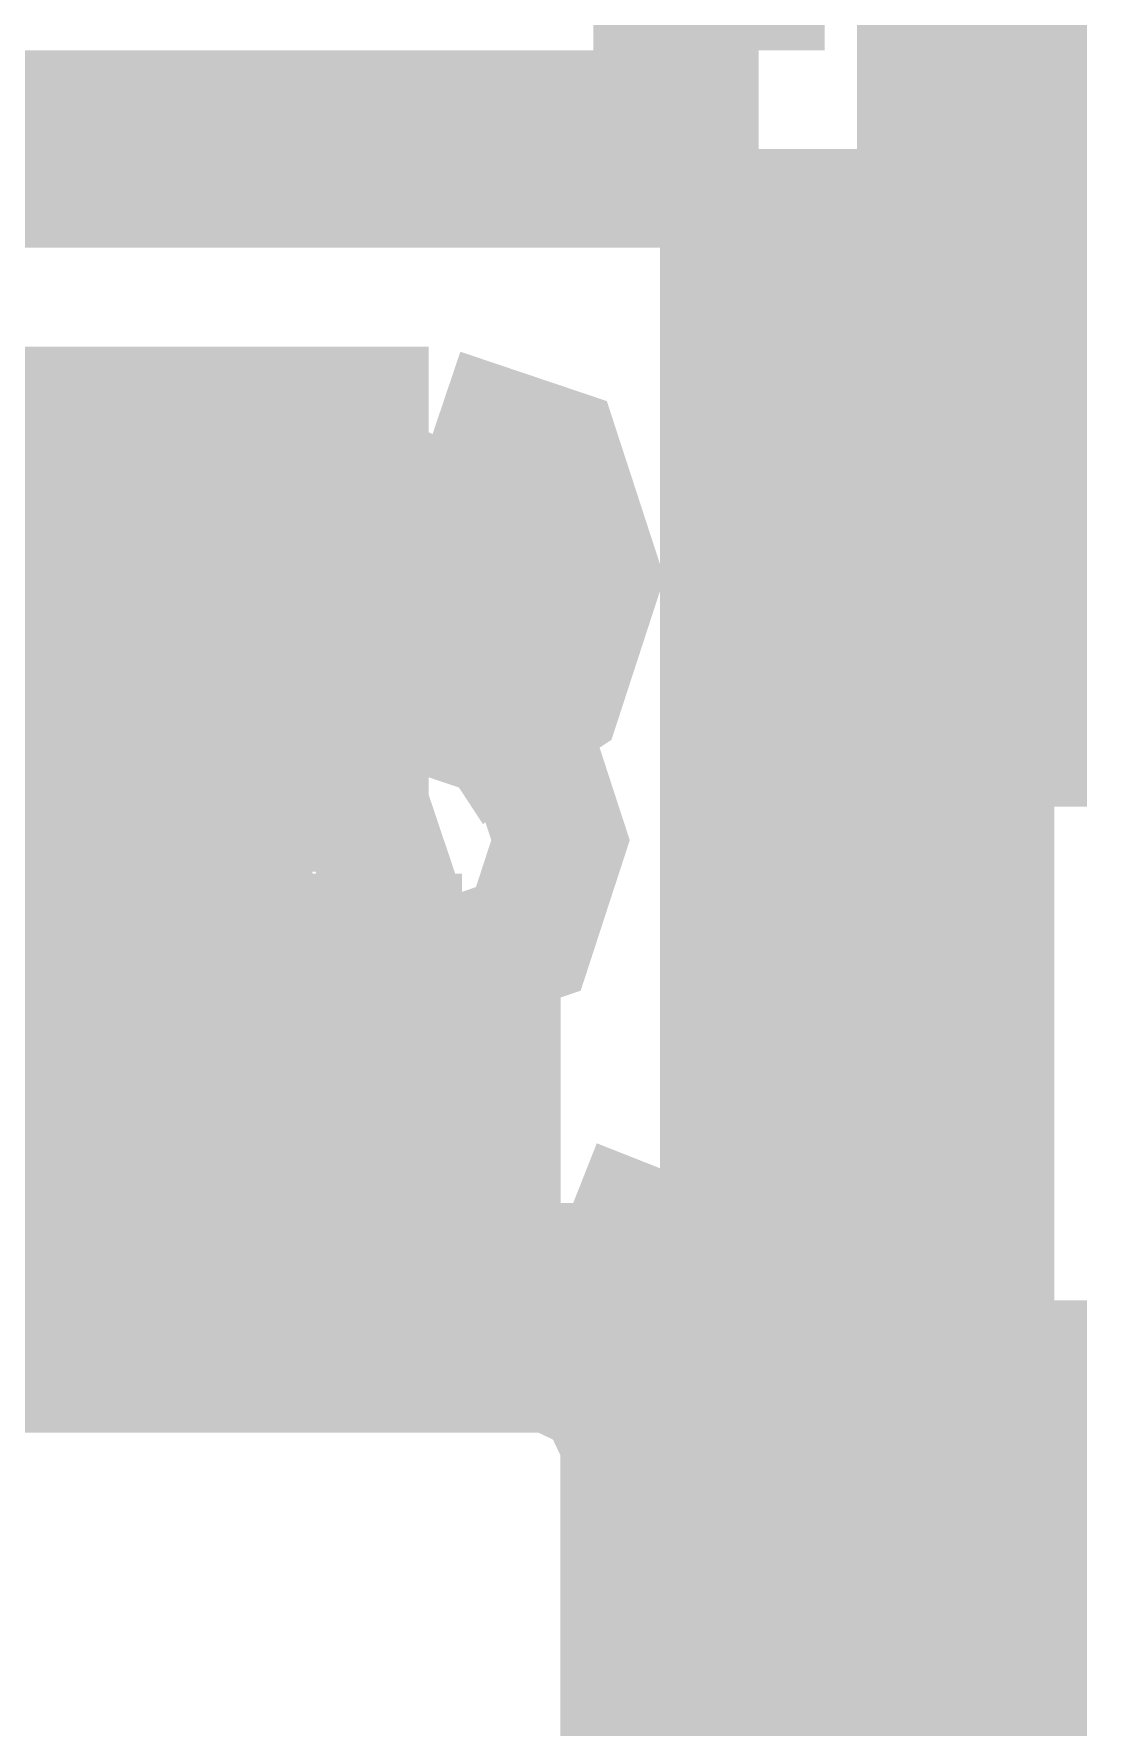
# Model space of a CAD drawing. Extents: x 0.1 to 11.6, y 0.3 to 16.2.
# Drawn here: x 8.3767 to 8.43, y 12.2401 to 12.3258 of the extents above; entities that cross this region are included whole.
import ezdxf

# ---------------------------------------------------------------- set-up
doc = ezdxf.new("R2010")
doc.units = 0
doc.header["$MEASUREMENT"] = 0

msp = doc.modelspace()

# ---------------------------------------------------------------- linework, layer by layer
at = {"color": 0}
for points, const_width in [([(8.42333, 12.0667), (8.42333, 12.8517)], 0.01), ([(8.41336, 12.325), (8.41336, 12.375)], 0.006667), ([(8.40831, 12.3184), (8.40831, 12.3733)], 0.006667), ([(8.42665, 12.3366), (8.42665, 12.2867)], 0.006667), ([(8.41336, 12.32), (8.35667, 12.32)], 0.01), ([(8.41336, 12.255), (8.41336, 12.32)], 0.01), ([(8.34831, 12.3184), (8.40831, 12.3184)], 0.006667), ([(8.40831, 12.3184), (8.41336, 12.3184)], 0.006667), ([(8.37831, 12.305), (8.37668, 12.305), (8.37332, 12.3033)], 0.01), ([(8.39665, 12.305), (8.37831, 12.305)], 0.01), ([(8.39665, 12.29), (8.40169, 12.2933), (8.40332, 12.2983), (8.40169, 12.3033), (8.39665, 12.305)], 0.01), ([(8.37999, 12.3033), (8.28999, 12.3033)], 0.01), ([(8.38167, 12.3017), (8.37999, 12.3033)], 0.01), ([(8.39333, 12.2933), (8.39501, 12.2967), (8.39333, 12.3017), (8.38997, 12.3033), (8.38499, 12.3033), (8.38167, 12.3017)], 0.01), ([(8.37332, 12.3033), (8.37169, 12.2983), (8.37332, 12.2933), (8.37831, 12.29)], 0.006667), ([(8.37668, 12.2983), (8.37668, 12.3033)], 0.006667), ([(8.38336, 12.2933), (8.38167, 12.3017)], 0.01), ([(8.38167, 12.3017), (8.37999, 12.2967), (8.38336, 12.2917), (8.38835, 12.29)], 0.006667), ([(8.41336, 12.2633), (8.41336, 12.3)], 0.006667), ([(8.37668, 12.2983), (8.34831, 12.2983)], 0.006667), ([(8.375, 12.29), (8.37332, 12.2983)], 0.006667), ([(8.37332, 12.2983), (8.375, 12.2983)], 0.006667), ([(8.37668, 12.2967), (8.37668, 12.2983)], 0.006667), ([(8.37668, 12.2967), (8.34831, 12.2967)], 0.006667), ([(8.375, 12.29), (8.37332, 12.2967)], 0.006667), ([(8.38336, 12.2933), (8.38499, 12.2933)], 0.01), ([(8.38499, 12.2933), (8.38336, 12.2933)], 0.01), ([(8.38499, 12.29), (8.38336, 12.2933)], 0.01), ([(8.38499, 12.29), (8.38499, 12.2917), (8.38499, 12.2933)], 0.01), ([(8.38667, 12.2933), (8.38499, 12.2933)], 0.01), ([(8.38667, 12.2933), (8.38835, 12.2933)], 0.01), ([(8.38835, 12.2933), (8.38667, 12.2933)], 0.01), ([(8.38667, 12.2933), (8.38667, 12.2917), (8.38667, 12.29)], 0.01), ([(8.38667, 12.29), (8.38667, 12.2933)], 0.01), ([(8.38667, 12.2933), (8.38835, 12.2933)], 0.01), ([(8.38997, 12.2933), (8.38835, 12.2933)], 0.01), ([(8.38835, 12.29), (8.38835, 12.2933)], 0.01), ([(8.38997, 12.2933), (8.39165, 12.2933)], 0.01), ([(8.39333, 12.2933), (8.38997, 12.2933)], 0.01), ([(8.38997, 12.2917), (8.38997, 12.2933)], 0.01), ([(8.38997, 12.2917), (8.38997, 12.2933)], 0.01), ([(8.39333, 12.2933), (8.39501, 12.2933)], 0.01), ([(8.39333, 12.2917), (8.39333, 12.2933)], 0.01), ([(8.39333, 12.2917), (8.39333, 12.2933)], 0.01), ([(8.38336, 12.2933), (8.375, 12.29)], 0.006667), ([(8.38336, 12.2933), (8.37999, 12.2917)], 0.006667), ([(8.39165, 12.2933), (8.37999, 12.29)], 0.006667), ([(8.38499, 12.2884), (8.38499, 12.29), (8.38499, 12.2917), (8.38336, 12.2917)], 0.01), ([(8.38336, 12.2933), (8.38499, 12.29)], 0.006667), ([(8.38336, 12.2917), (8.38336, 12.2933)], 0.006667), ([(8.38336, 12.2933), (8.38336, 12.2917), (8.38499, 12.2917), (8.38499, 12.29), (8.38499, 12.2884)], 0.006667), ([(8.38336, 12.2933), (8.38499, 12.2933)], 0.006667), ([(8.38499, 12.2933), (8.38499, 12.2917)], 0.006667), ([(8.38667, 12.2933), (8.38499, 12.2933)], 0.006667), ([(8.38667, 12.2933), (8.38667, 12.29)], 0.006667), ([(8.38667, 12.2933), (8.38835, 12.2933)], 0.006667), ([(8.38667, 12.29), (8.38667, 12.2917), (8.38667, 12.2933)], 0.006667), ([(8.38997, 12.2884), (8.38997, 12.2917)], 0.01), ([(8.39165, 12.2884), (8.38997, 12.2917)], 0.01), ([(8.38835, 12.2933), (8.38835, 12.29)], 0.006667), ([(8.38835, 12.29), (8.39165, 12.2917), (8.39333, 12.2933)], 0.006667), ([(8.38997, 12.2933), (8.38997, 12.2917)], 0.006667), ([(8.38997, 12.2933), (8.38997, 12.2917)], 0.006667), ([(8.39333, 12.2933), (8.39165, 12.2933)], 0.006667), ([(8.39165, 12.2933), (8.39333, 12.2933)], 0.006667), ([(8.39165, 12.2933), (8.39333, 12.2917)], 0.006667), ([(8.39333, 12.2917), (8.39165, 12.2933)], 0.006667), ([(8.39333, 12.29), (8.39333, 12.2917)], 0.01), ([(8.39333, 12.29), (8.39333, 12.2917)], 0.01), ([(8.39333, 12.2917), (8.39333, 12.29)], 0.01), ([(8.39333, 12.2917), (8.39501, 12.2917)], 0.01), ([(8.39333, 12.2933), (8.39501, 12.2933)], 0.006667), ([(8.39333, 12.2933), (8.39501, 12.2933)], 0.006667), ([(8.39333, 12.2933), (8.39501, 12.2933)], 0.006667), ([(8.39333, 12.2933), (8.39333, 12.2917)], 0.006667), ([(8.39333, 12.2933), (8.39501, 12.2933)], 0.006667), ([(8.39333, 12.2933), (8.39501, 12.2933)], 0.006667), ([(8.39333, 12.2933), (8.39501, 12.2933)], 0.006667), ([(8.39333, 12.2933), (8.39333, 12.2917)], 0.006667), ([(8.39333, 12.2917), (8.39333, 12.2933)], 0.006667), ([(8.37831, 12.2917), (8.37332, 12.29), (8.37169, 12.285), (8.37332, 12.28), (8.37831, 12.2783)], 0.006667), ([(8.39665, 12.2917), (8.37831, 12.2917)], 0.006667), ([(8.37999, 12.29), (8.37999, 12.2917)], 0.006667), ([(8.37999, 12.2917), (8.38167, 12.2917)], 0.006667), ([(8.37999, 12.2917), (8.38167, 12.2917)], 0.006667), ([(8.37999, 12.2917), (8.38167, 12.2917)], 0.006667), ([(8.37999, 12.2917), (8.38167, 12.2917)], 0.006667), ([(8.37999, 12.2917), (8.38167, 12.2917)], 0.006667), ([(8.37999, 12.2917), (8.37999, 12.29)], 0.006667), ([(8.37999, 12.29), (8.37999, 12.2917)], 0.006667), ([(8.37999, 12.2917), (8.38167, 12.2917)], 0.006667), ([(8.37999, 12.2917), (8.38167, 12.2917)], 0.006667), ([(8.37999, 12.2917), (8.37999, 12.29)], 0.006667), ([(8.37999, 12.2917), (8.38167, 12.2917)], 0.006667), ([(8.38667, 12.29), (8.38499, 12.29)], 0.01), ([(8.38499, 12.2884), (8.38499, 12.29)], 0.01), ([(8.38499, 12.2867), (8.38499, 12.2884), (8.38499, 12.29)], 0.01), ([(8.38499, 12.2917), (8.38499, 12.29)], 0.006667), ([(8.38667, 12.29), (8.38667, 12.2884), (8.38667, 12.2867)], 0.01), ([(8.38835, 12.2867), (8.38667, 12.29)], 0.01), ([(8.38835, 12.2884), (8.38835, 12.29)], 0.01), ([(8.38997, 12.2917), (8.38997, 12.2884)], 0.006667), ([(8.38997, 12.2917), (8.39165, 12.2884)], 0.006667), ([(8.39165, 12.2884), (8.39333, 12.29)], 0.01), ([(8.39333, 12.2917), (8.39165, 12.2917)], 0.006667), ([(8.39333, 12.29), (8.39165, 12.29), (8.39165, 12.2917)], 0.006667), ([(8.39333, 12.29), (8.39501, 12.29)], 0.01), ([(8.39333, 12.29), (8.39665, 12.29)], 0.01), ([(8.39333, 12.2917), (8.39501, 12.2917)], 0.006667), ([(8.39333, 12.2917), (8.39333, 12.29)], 0.006667), ([(8.39333, 12.2917), (8.39501, 12.2917)], 0.006667), ([(8.39333, 12.2917), (8.39501, 12.2917)], 0.006667), ([(8.39333, 12.2917), (8.39333, 12.29)], 0.006667), ([(8.39333, 12.2917), (8.39501, 12.2917)], 0.006667), ([(8.39333, 12.2917), (8.39501, 12.2917)], 0.006667), ([(8.39333, 12.2917), (8.39501, 12.2917)], 0.006667), ([(8.39333, 12.2917), (8.39501, 12.2917)], 0.006667), ([(8.39333, 12.2917), (8.39333, 12.29)], 0.006667), ([(8.39333, 12.29), (8.39333, 12.2917)], 0.006667), ([(8.39333, 12.2917), (8.39501, 12.2917)], 0.006667), ([(8.39333, 12.2917), (8.39501, 12.2917)], 0.006667), ([(8.39333, 12.29), (8.39333, 12.2917)], 0.006667), ([(8.39333, 12.2917), (8.39333, 12.29)], 0.006667), ([(8.39333, 12.2917), (8.39501, 12.2917)], 0.006667), ([(8.39333, 12.2917), (8.39501, 12.2917)], 0.006667), ([(8.39333, 12.2917), (8.39501, 12.2917)], 0.006667), ([(8.39333, 12.2917), (8.39501, 12.2917)], 0.006667), ([(8.39333, 12.2917), (8.39501, 12.2917)], 0.006667), ([(8.39333, 12.2917), (8.39501, 12.2917)], 0.006667), ([(8.39333, 12.2917), (8.39501, 12.2917)], 0.006667), ([(8.39333, 12.2917), (8.39501, 12.2917)], 0.006667), ([(8.39333, 12.2917), (8.39501, 12.2917)], 0.006667), ([(8.39333, 12.2917), (8.39501, 12.2917)], 0.006667), ([(8.39333, 12.29), (8.39333, 12.2917)], 0.006667), ([(8.39333, 12.2917), (8.39501, 12.2917)], 0.006667), ([(8.39333, 12.2917), (8.39333, 12.29)], 0.006667), ([(8.39333, 12.2917), (8.39501, 12.2917)], 0.006667), ([(8.39333, 12.2917), (8.39501, 12.2917)], 0.006667), ([(8.39333, 12.2917), (8.39333, 12.29)], 0.006667), ([(8.39333, 12.29), (8.39333, 12.2917)], 0.006667), ([(8.39333, 12.2917), (8.39501, 12.2917)], 0.006667), ([(8.39333, 12.2917), (8.39501, 12.2917)], 0.006667), ([(8.39333, 12.2917), (8.39501, 12.2917)], 0.006667), ([(8.39665, 12.2783), (8.40169, 12.28), (8.40332, 12.285), (8.40169, 12.29), (8.39665, 12.2917)], 0.006667), ([(8.375, 12.285), (8.375, 12.2867), (8.375, 12.2884), (8.375, 12.29)], 0.006667), ([(8.375, 12.29), (8.37668, 12.29)], 0.006667), ([(8.375, 12.29), (8.375, 12.2884), (8.375, 12.2867), (8.375, 12.285)], 0.006667), ([(8.375, 12.285), (8.375, 12.29)], 0.006667), ([(8.37831, 12.29), (8.39333, 12.29)], 0.006667), ([(8.37999, 12.29), (8.38167, 12.29)], 0.006667), ([(8.37999, 12.29), (8.38167, 12.29)], 0.006667), ([(8.37999, 12.29), (8.37999, 12.2884)], 0.006667), ([(8.37999, 12.2884), (8.37999, 12.29)], 0.006667), ([(8.37999, 12.2884), (8.37999, 12.29)], 0.006667), ([(8.37999, 12.29), (8.38167, 12.29)], 0.006667), ([(8.37999, 12.29), (8.38167, 12.29)], 0.006667), ([(8.37999, 12.29), (8.37999, 12.2884)], 0.006667), ([(8.37999, 12.2884), (8.37999, 12.29)], 0.006667), ([(8.37999, 12.29), (8.38167, 12.29)], 0.006667), ([(8.37999, 12.29), (8.38167, 12.29)], 0.006667), ([(8.37999, 12.29), (8.38167, 12.29)], 0.006667), ([(8.37999, 12.29), (8.38167, 12.29)], 0.006667), ([(8.37999, 12.29), (8.38167, 12.29)], 0.006667), ([(8.37999, 12.29), (8.38167, 12.29)], 0.006667), ([(8.37999, 12.29), (8.37999, 12.2884)], 0.006667), ([(8.37999, 12.2884), (8.37999, 12.29)], 0.006667), ([(8.37999, 12.29), (8.38167, 12.29)], 0.006667), ([(8.37999, 12.29), (8.38167, 12.29)], 0.006667), ([(8.37999, 12.29), (8.38167, 12.29)], 0.006667), ([(8.37999, 12.29), (8.38167, 12.29)], 0.006667), ([(8.37999, 12.29), (8.38167, 12.29)], 0.006667), ([(8.37999, 12.29), (8.38167, 12.29)], 0.006667), ([(8.37999, 12.29), (8.37999, 12.2884)], 0.006667), ([(8.37999, 12.29), (8.38167, 12.29)], 0.006667), ([(8.37999, 12.2884), (8.39333, 12.29)], 0.006667), ([(8.37999, 12.29), (8.38167, 12.29)], 0.006667), ([(8.38499, 12.2884), (8.38499, 12.2867)], 0.01), ([(8.38499, 12.2867), (8.38499, 12.2884)], 0.01), ([(8.38499, 12.29), (8.38667, 12.29)], 0.006667), ([(8.38499, 12.29), (8.38499, 12.2884)], 0.006667), ([(8.38499, 12.29), (8.38499, 12.2884)], 0.006667), ([(8.38667, 12.29), (8.38499, 12.29)], 0.006667), ([(8.38667, 12.29), (8.38835, 12.29)], 0.006667), ([(8.38667, 12.2867), (8.38667, 12.2884), (8.38667, 12.29)], 0.006667), ([(8.38667, 12.29), (8.38835, 12.29)], 0.006667), ([(8.38667, 12.29), (8.38667, 12.2884)], 0.006667), ([(8.38835, 12.2867), (8.38835, 12.2884)], 0.01), ([(8.38835, 12.2884), (8.38997, 12.2884)], 0.01), ([(8.38997, 12.2884), (8.39165, 12.2884)], 0.01), ([(8.38835, 12.29), (8.38835, 12.2884)], 0.006667), ([(8.39333, 12.29), (8.39501, 12.29)], 0.006667), ([(8.39333, 12.29), (8.39501, 12.29)], 0.006667), ([(8.39333, 12.29), (8.39501, 12.29)], 0.006667), ([(8.39333, 12.29), (8.39501, 12.29)], 0.006667), ([(8.39333, 12.29), (8.39501, 12.29)], 0.006667), ([(8.39333, 12.29), (8.39501, 12.29)], 0.006667), ([(8.39333, 12.29), (8.39501, 12.29)], 0.006667), ([(8.39333, 12.29), (8.39501, 12.29)], 0.006667), ([(8.39333, 12.29), (8.39501, 12.29)], 0.006667), ([(8.39333, 12.29), (8.39501, 12.29)], 0.006667), ([(8.39333, 12.29), (8.39501, 12.29)], 0.006667), ([(8.39333, 12.29), (8.39501, 12.29)], 0.006667), ([(8.39333, 12.29), (8.39501, 12.29)], 0.006667), ([(8.39333, 12.29), (8.39501, 12.29)], 0.006667), ([(8.37999, 12.2884), (8.38167, 12.2884)], 0.006667), ([(8.37999, 12.2884), (8.38167, 12.2867)], 0.006667), ([(8.38167, 12.2867), (8.37999, 12.2884)], 0.006667), ([(8.37999, 12.2884), (8.38167, 12.2884)], 0.006667), ([(8.37999, 12.2884), (8.38167, 12.2884)], 0.006667), ([(8.37999, 12.2884), (8.38167, 12.2884)], 0.006667), ([(8.37999, 12.2884), (8.37999, 12.2867)], 0.006667), ([(8.37999, 12.2867), (8.37999, 12.2884)], 0.006667), ([(8.37999, 12.2884), (8.38167, 12.2884)], 0.006667), ([(8.37999, 12.2884), (8.38167, 12.2884)], 0.006667), ([(8.37999, 12.2884), (8.38167, 12.2884)], 0.006667), ([(8.37999, 12.2884), (8.38167, 12.2884)], 0.006667), ([(8.37999, 12.2884), (8.38167, 12.2884)], 0.006667), ([(8.37999, 12.2884), (8.38167, 12.2884)], 0.006667), ([(8.37999, 12.2884), (8.38167, 12.2884)], 0.006667), ([(8.37999, 12.2884), (8.38167, 12.2884)], 0.006667), ([(8.37999, 12.2884), (8.38167, 12.2884)], 0.006667), ([(8.37999, 12.2884), (8.38167, 12.2884)], 0.006667), ([(8.37999, 12.2884), (8.38167, 12.2884)], 0.006667), ([(8.37999, 12.2884), (8.38167, 12.2884)], 0.006667), ([(8.37999, 12.2884), (8.38167, 12.2884)], 0.006667), ([(8.37999, 12.2884), (8.38167, 12.2884)], 0.006667), ([(8.37999, 12.2884), (8.38167, 12.2884)], 0.006667), ([(8.37999, 12.2884), (8.38167, 12.2884)], 0.006667), ([(8.37999, 12.2884), (8.38167, 12.2884)], 0.006667), ([(8.37999, 12.2884), (8.38167, 12.2884)], 0.006667), ([(8.37999, 12.2884), (8.38167, 12.2884)], 0.006667), ([(8.37999, 12.2884), (8.38167, 12.2884)], 0.006667), ([(8.38667, 12.2783), (8.38499, 12.2867)], 0.01), ([(8.38499, 12.2867), (8.38667, 12.2867)], 0.01), ([(8.38499, 12.2867), (8.38667, 12.2867)], 0.01), ([(8.38667, 12.2867), (8.38499, 12.2867)], 0.01), ([(8.38499, 12.2884), (8.38667, 12.2884)], 0.006667), ([(8.38499, 12.2884), (8.38499, 12.2867)], 0.006667), ([(8.38499, 12.2867), (8.38499, 12.2884)], 0.006667), ([(8.38499, 12.2884), (8.38667, 12.2884)], 0.006667), ([(8.38499, 12.2884), (8.38667, 12.2884)], 0.006667), ([(8.38667, 12.2867), (8.38835, 12.2867)], 0.01), ([(8.38667, 12.2884), (8.38835, 12.2867)], 0.006667), ([(8.375, 12.285), (8.38499, 12.2867)], 0.006667), ([(8.37999, 12.2867), (8.38167, 12.2867)], 0.006667), ([(8.37999, 12.2867), (8.38167, 12.2867)], 0.006667), ([(8.37999, 12.2867), (8.38167, 12.2867)], 0.006667), ([(8.38167, 12.2867), (8.38336, 12.2867)], 0.006667), ([(8.38167, 12.2867), (8.38336, 12.2867)], 0.006667), ([(8.38167, 12.2867), (8.38336, 12.2867)], 0.006667), ([(8.38167, 12.2867), (8.38499, 12.2867)], 0.006667), ([(8.38499, 12.2867), (8.38667, 12.2867)], 0.006667), ([(8.38499, 12.2867), (8.38667, 12.2867)], 0.006667), ([(8.38499, 12.2867), (8.38667, 12.2867)], 0.006667), ([(8.38499, 12.2867), (8.38667, 12.2867)], 0.006667), ([(8.38667, 12.2867), (8.38499, 12.2867)], 0.006667), ([(8.38499, 12.2867), (8.38667, 12.2867)], 0.006667), ([(8.38499, 12.2867), (8.38667, 12.2867)], 0.006667), ([(8.38499, 12.2867), (8.38667, 12.2867)], 0.006667), ([(8.35335, 12.285), (8.36333, 12.285), (8.37169, 12.285), (8.375, 12.285)], 0.006667), ([(8.37332, 12.28), (8.375, 12.285)], 0.006667), ([(8.375, 12.285), (8.37668, 12.285)], 0.006667), ([(8.375, 12.285), (8.37668, 12.285)], 0.006667), ([(8.375, 12.285), (8.37668, 12.285)], 0.006667), ([(8.375, 12.285), (8.37668, 12.285)], 0.006667), ([(8.375, 12.285), (8.37668, 12.285)], 0.006667), ([(8.375, 12.285), (8.37668, 12.285)], 0.006667), ([(8.375, 12.285), (8.37668, 12.285)], 0.006667), ([(8.37668, 12.2833), (8.375, 12.285)], 0.006667), ([(8.37668, 12.28), (8.37831, 12.2817), (8.37831, 12.2833), (8.37668, 12.2833)], 0.006667), ([(8.36165, 12.2783), (8.375, 12.2783)], 0.01), ([(8.37332, 12.2783), (8.37668, 12.28)], 0.006667), ([(8.375, 12.2783), (8.39833, 12.2783)], 0.01), ([(8.38667, 12.2783), (8.38835, 12.2783)], 0.01), ([(8.39833, 12.265), (8.39833, 12.2783)], 0.01), ([(8.38499, 12.2767), (8.28836, 12.2767)], 0.01), ([(8.375, 12.2783), (8.375, 12.265)], 0.006667), ([(8.37668, 12.2783), (8.37668, 12.265)], 0.006667), ([(8.37831, 12.2783), (8.39665, 12.2783)], 0.006667), ([(8.37999, 12.2783), (8.37999, 12.2767), (8.38167, 12.2767)], 0.006667), ([(8.38336, 12.2767), (8.38167, 12.2767), (8.38167, 12.2783)], 0.006667), ([(8.38667, 12.2783), (8.38835, 12.2767), (8.38997, 12.2767)], 0.006667), ([(8.38997, 12.265), (8.38997, 12.2783)], 0.006667), ([(8.39333, 12.265), (8.39333, 12.2783)], 0.006667), ([(8.39665, 12.2767), (8.39665, 12.2783)], 0.006667), ([(8.37999, 12.27), (8.37332, 12.2767)], 0.006667), ([(8.39501, 12.2767), (8.38499, 12.2767)], 0.006667), ([(8.39833, 12.2767), (8.39501, 12.2767)], 0.006667), ([(8.37999, 12.27), (8.36501, 12.27)], 0.006667), ([(8.37831, 12.27), (8.37831, 12.2683)], 0.006667), ([(8.37999, 12.27), (8.37999, 12.2683)], 0.006667), ([(8.37999, 12.27), (8.38835, 12.27)], 0.006667), ([(8.38835, 12.27), (8.39165, 12.27)], 0.006667), ([(8.39165, 12.265), (8.39165, 12.27)], 0.006667), ([(8.38167, 12.2683), (8.36501, 12.2683)], 0.006667), ([(8.38167, 12.2683), (8.38167, 12.265)], 0.006667), ([(8.38167, 12.2683), (8.38167, 12.265)], 0.006667), ([(8.36165, 12.265), (8.38835, 12.265)], 0.01), ([(8.38835, 12.265), (8.40332, 12.265)], 0.01), ([(8.41336, 12.255), (8.41168, 12.2617), (8.40332, 12.265)], 0.01), ([(8.37668, 12.26), (8.37668, 12.265)], 0.006667), ([(8.38997, 12.26), (8.38997, 12.265)], 0.006667), ([(8.38499, 12.2633), (8.41336, 12.2633)], 0.006667), ([(8.38835, 12.26), (8.36165, 12.26)], 0.01), ([(8.40332, 12.26), (8.38835, 12.26)], 0.01), ([(8.40831, 12.255), (8.40668, 12.2584), (8.40332, 12.26)], 0.01), ([(8.42665, 12.2617), (8.42665, 12.2116)], 0.006667), ([(8.40831, 12.1983), (8.40831, 12.255)], 0.01), ([(8.41336, 12.255), (8.41336, 12.1983)], 0.01)]:
    msp.add_lwpolyline(points, dxfattribs=dict(at, const_width=const_width))
at = {"color": 0, "const_width": 0.006667}
msp.add_lwpolyline([(8.38835, 12.275), (8.39333, 12.2783), (8.39501, 12.2817), (8.39333, 12.2867), (8.38835, 12.29), (8.38336, 12.2867), (8.37999, 12.2817), (8.38336, 12.2783), (8.38835, 12.275)], close=True, dxfattribs=at)

doc.saveas('drawing.dxf')
